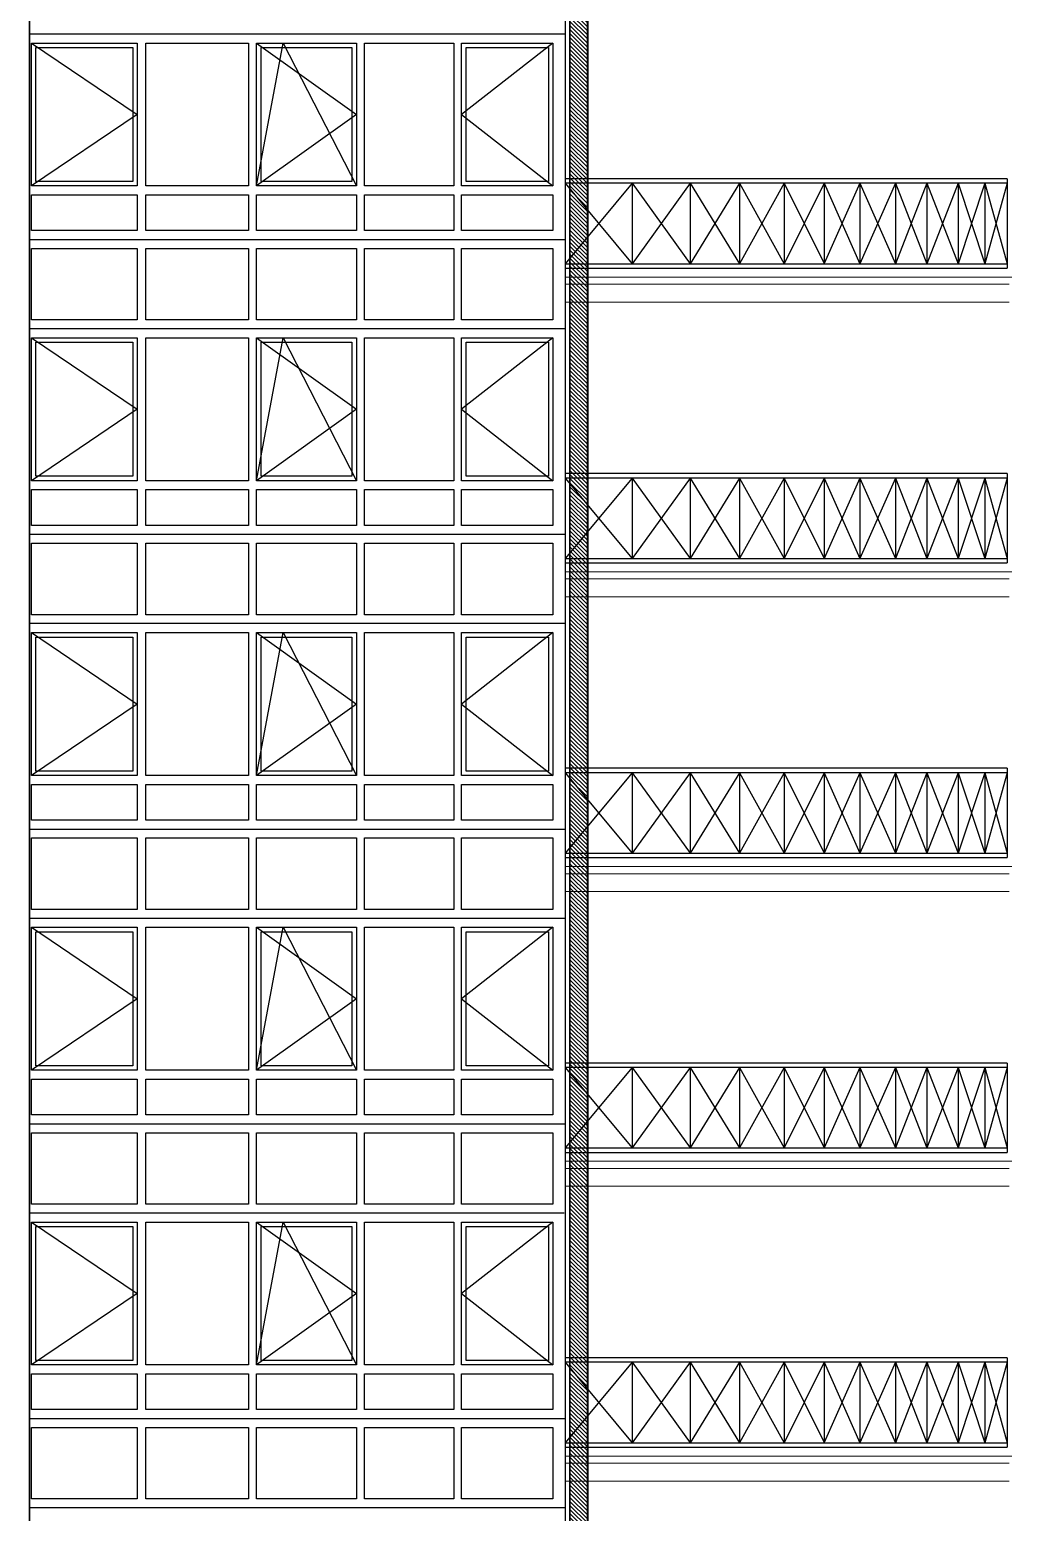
# Model space of a CAD drawing. Header units: inches. Extents: x -634 to 3638, y -6930911 to 5552.
# Drawn here: x 2247.96 to 2259.43, y 3409.93 to 3427.26 of the extents above; entities that cross this region are included whole.
import ezdxf

# ---------------------------------------------------------------- set-up
doc = ezdxf.new("R2010")
doc.units = ezdxf.units.IN
doc.header["$MEASUREMENT"] = 0
doc.linetypes.add('DASHED2', pattern=[9.525, 6.35, -3.175])
doc.layers.add('ELEV', color=134, linetype='Continuous', lineweight=18)
doc.layers.add('WALL_1', color=11, linetype='Continuous', lineweight=15)
for name, color, linetype in [('OGRAJDENIYE', 255, 'Continuous'), ('Okno', 150, 'Continuous'), ('WALL', 243, 'Continuous')]:
    doc.layers.add(name, color=color, linetype=linetype)

msp = doc.modelspace()

# ---------------------------------------------------------------- hatches: boundary and pattern name
at = {"layer": 'ELEV', "linetype": 'Continuous'}
h = msp.add_hatch(dxfattribs=at)
h.set_pattern_fill('ANSI31', color=256, scale=0.01044, style=0)
h.set_pattern_definition([(45, (1262.311104, 3366.587935), (-0.02343928418428, 0.02343928418428), [])])
edge = h.paths.add_edge_path()
edge.add_ellipse((1445.78234, 3471.96182), major_axis=(0, 6932302.83262), ratio=0.00000001506, start_angle=89.999976115149, end_angle=270.000023884851)
edge.add_line((1445.67794, 3474.85168), (1445.67794, 3528.48347))
edge.add_line((1445.67794, 3528.48347), (1445.88675, 3528.48347))
edge.add_line((1445.88675, 3528.48347), (1445.88675, 3474.85168))
h = msp.add_hatch(dxfattribs=at)
h.set_pattern_fill('ANSI31', color=256, scale=0.01044, angle=180, style=0)
h.set_pattern_definition([(135, (2375.761223, 3285.016235), (0.023439284, 0.023439284), [])])
h.paths.add_polyline_path([(2253.36792, 3441.65057), (2254.27932, 3441.36161), (2254.27932, 3393.27998), (2254.48812, 3393.27998), (2254.48812, 3441.51446), (2253.57673, 3441.80342)])

# ---------------------------------------------------------------- linework, layer by layer
at = {"layer": 'ELEV', "linetype": 'Continuous', "flags": 128}
for points in [[(2254.48812, 3441.51446, 0.02088, 0.02088, 0), (2254.48812, 3393.27998, 0, 0, 0)], [(2254.27932, 3441.36161, 0.02088, 0.02088, 0), (2254.27932, 3393.27998, 0, 0, 0)]]:
    msp.add_lwpolyline(points, format="xyseb", dxfattribs=at)
at = {"layer": 'OGRAJDENIYE', "color": 7}
for p, q in [((2259.39379, 3425.51983), (2254.22581, 3425.51983)), ((2259.39379, 3425.51983), (2259.39379, 3424.47579)), ((2259.39379, 3425.46762), (2254.22581, 3425.46762)), ((2255.00884, 3425.46762), (2254.22581, 3424.52799)), ((2254.22581, 3425.46762), (2255.00884, 3424.52799)), ((2255.00884, 3425.46762), (2255.00884, 3424.52799)), ((2255.68746, 3425.46762), (2255.00884, 3424.52799)), ((2255.00884, 3425.46762), (2255.68746, 3424.52799)), ((2255.68746, 3425.46762), (2255.68746, 3424.52799)), ((2255.68746, 3425.46762), (2256.26168, 3424.52799)), ((2256.26169, 3425.4676), (2255.68746, 3424.52799)), ((2256.26168, 3425.46762), (2256.26168, 3424.52799)), ((2256.7837, 3425.46762), (2256.26168, 3424.52799)), ((2256.26168, 3425.46762), (2256.7837, 3424.52799)), ((2256.7837, 3425.46762), (2256.7837, 3424.52799)), ((2257.25352, 3425.46762), (2256.7837, 3424.52799)), ((2256.7837, 3425.46762), (2257.2537, 3424.52856)), ((2257.25352, 3425.46762), (2257.25352, 3424.52799)), ((2257.67113, 3425.46762), (2257.25352, 3424.52816)), ((2257.25352, 3425.46762), (2257.67113, 3424.52799)), ((2257.67113, 3425.46762), (2257.67113, 3424.52799)), ((2258.08875, 3425.46762), (2257.67113, 3424.52799)), ((2257.67113, 3425.46762), (2258.08875, 3424.52799)), ((2258.08875, 3425.46762), (2258.08875, 3424.52799)), ((2258.45416, 3425.46762), (2258.08875, 3424.52799)), ((2258.08875, 3425.46762), (2258.45416, 3424.52799)), ((2258.45416, 3425.46762), (2258.45416, 3424.52799)), ((2258.81957, 3425.46762), (2258.45416, 3424.52799)), ((2258.45416, 3425.46762), (2258.81957, 3424.52799)), ((2258.81957, 3425.46762), (2258.81957, 3424.53612)), ((2259.13278, 3425.46762), (2258.81957, 3424.52799)), ((2258.81957, 3425.46762), (2259.13278, 3424.52799)), ((2259.13278, 3425.46762), (2259.13278, 3424.52799)), ((2259.39379, 3425.46762), (2259.13278, 3424.52799)), ((2259.13278, 3425.46762), (2259.39379, 3424.52799)), ((2254.22581, 3424.52799), (2259.39379, 3424.52799)), ((2254.22581, 3424.47579), (2259.39379, 3424.47579)), ((2259.39379, 3422.07451), (2254.22581, 3422.07451)), ((2259.39379, 3422.0223), (2254.22581, 3422.0223)), ((2255.00884, 3422.0223), (2254.22581, 3421.08267)), ((2254.22581, 3422.0223), (2255.00884, 3421.08267)), ((2255.00884, 3422.0223), (2255.00884, 3421.08267)), ((2255.68746, 3422.0223), (2255.00884, 3421.08267)), ((2255.00884, 3422.0223), (2255.68746, 3421.08267)), ((2255.68746, 3422.0223), (2255.68746, 3421.08267)), ((2255.68746, 3422.0223), (2256.26168, 3421.08267)), ((2256.26169, 3422.02228), (2255.68746, 3421.08267)), ((2256.26168, 3422.0223), (2256.26168, 3421.08267)), ((2256.7837, 3422.0223), (2256.26168, 3421.08267)), ((2256.26168, 3422.0223), (2256.7837, 3421.08267)), ((2256.7837, 3422.0223), (2256.7837, 3421.08267)), ((2257.25352, 3422.0223), (2256.7837, 3421.08267)), ((2256.7837, 3422.0223), (2257.2537, 3421.08324)), ((2257.25352, 3422.0223), (2257.25352, 3421.08267)), ((2257.67113, 3422.0223), (2257.25352, 3421.08284)), ((2257.25352, 3422.0223), (2257.67113, 3421.08267)), ((2257.67113, 3422.0223), (2257.67113, 3421.08267)), ((2258.08875, 3422.0223), (2257.67113, 3421.08267)), ((2257.67113, 3422.0223), (2258.08875, 3421.08267)), ((2258.08875, 3422.0223), (2258.08875, 3421.08267)), ((2258.45416, 3422.0223), (2258.08875, 3421.08267)), ((2258.08875, 3422.0223), (2258.45416, 3421.08267)), ((2258.45416, 3422.0223), (2258.45416, 3421.08267)), ((2258.81957, 3422.0223), (2258.45416, 3421.08267)), ((2258.45416, 3422.0223), (2258.81957, 3421.08267)), ((2258.81957, 3422.0223), (2258.81957, 3421.0908)), ((2259.13278, 3422.0223), (2258.81957, 3421.08267)), ((2258.81957, 3422.0223), (2259.13278, 3421.08267)), ((2259.13278, 3422.0223), (2259.13278, 3421.08267)), ((2259.39379, 3422.0223), (2259.13278, 3421.08267)), ((2259.13278, 3422.0223), (2259.39379, 3421.08267)), ((2259.39379, 3422.07451), (2259.39379, 3421.03047)), ((2254.22581, 3421.08267), (2259.39379, 3421.08267)), ((2254.22581, 3421.03047), (2259.39379, 3421.03047)), ((2259.39379, 3418.62919), (2254.22581, 3418.62919)), ((2259.39379, 3418.57698), (2254.22581, 3418.57698)), ((2255.00884, 3418.57698), (2254.22581, 3417.63735)), ((2254.22581, 3418.57698), (2255.00884, 3417.63735)), ((2255.00884, 3418.57698), (2255.00884, 3417.63735)), ((2255.68746, 3418.57698), (2255.00884, 3417.63735)), ((2255.00884, 3418.57698), (2255.68746, 3417.63735)), ((2255.68746, 3418.57698), (2255.68746, 3417.63735)), ((2255.68746, 3418.57698), (2256.26168, 3417.63735)), ((2256.26169, 3418.57696), (2255.68746, 3417.63735)), ((2256.26168, 3418.57698), (2256.26168, 3417.63735)), ((2256.7837, 3418.57698), (2256.26168, 3417.63735)), ((2256.26168, 3418.57698), (2256.7837, 3417.63735)), ((2256.7837, 3418.57698), (2256.7837, 3417.63735)), ((2257.25352, 3418.57698), (2256.7837, 3417.63735)), ((2256.7837, 3418.57698), (2257.2537, 3417.63792)), ((2257.25352, 3418.57698), (2257.25352, 3417.63735)), ((2257.67113, 3418.57698), (2257.25352, 3417.63752)), ((2257.25352, 3418.57698), (2257.67113, 3417.63735)), ((2257.67113, 3418.57698), (2257.67113, 3417.63735)), ((2258.08875, 3418.57698), (2257.67113, 3417.63735)), ((2257.67113, 3418.57698), (2258.08875, 3417.63735)), ((2258.08875, 3418.57698), (2258.08875, 3417.63735)), ((2258.45416, 3418.57698), (2258.08875, 3417.63735)), ((2258.08875, 3418.57698), (2258.45416, 3417.63735)), ((2258.45416, 3418.57698), (2258.45416, 3417.63735)), ((2258.81957, 3418.57698), (2258.45416, 3417.63735)), ((2258.45416, 3418.57698), (2258.81957, 3417.63735)), ((2258.81957, 3418.57698), (2258.81957, 3417.64548)), ((2259.13278, 3418.57698), (2258.81957, 3417.63735)), ((2258.81957, 3418.57698), (2259.13278, 3417.63735)), ((2259.13278, 3418.57698), (2259.13278, 3417.63735)), ((2259.39379, 3418.57698), (2259.13278, 3417.63735)), ((2259.13278, 3418.57698), (2259.39379, 3417.63735)), ((2259.39379, 3418.62919), (2259.39379, 3417.58515)), ((2254.22581, 3417.63735), (2259.39379, 3417.63735)), ((2254.22581, 3417.58515), (2259.39379, 3417.58515)), ((2259.39379, 3415.18387), (2254.22581, 3415.18387)), ((2259.39379, 3415.13166), (2254.22581, 3415.13166)), ((2255.00884, 3415.13166), (2254.22581, 3414.19203)), ((2254.22581, 3415.13166), (2255.00884, 3414.19203)), ((2255.00884, 3415.13166), (2255.00884, 3414.19203)), ((2255.68746, 3415.13166), (2255.00884, 3414.19203)), ((2255.00884, 3415.13166), (2255.68746, 3414.19203)), ((2255.68746, 3415.13166), (2255.68746, 3414.19203)), ((2255.68746, 3415.13166), (2256.26168, 3414.19203)), ((2256.26169, 3415.13164), (2255.68746, 3414.19203)), ((2256.26168, 3415.13166), (2256.26168, 3414.19203)), ((2256.7837, 3415.13166), (2256.26168, 3414.19203)), ((2256.26168, 3415.13166), (2256.7837, 3414.19203)), ((2256.7837, 3415.13166), (2256.7837, 3414.19203)), ((2257.25352, 3415.13166), (2256.7837, 3414.19203)), ((2256.7837, 3415.13166), (2257.2537, 3414.1926)), ((2257.25352, 3415.13166), (2257.25352, 3414.19203)), ((2257.67113, 3415.13166), (2257.25352, 3414.1922)), ((2257.25352, 3415.13166), (2257.67113, 3414.19203)), ((2257.67113, 3415.13166), (2257.67113, 3414.19203)), ((2258.08875, 3415.13166), (2257.67113, 3414.19203)), ((2257.67113, 3415.13166), (2258.08875, 3414.19203)), ((2258.08875, 3415.13166), (2258.08875, 3414.19203)), ((2258.45416, 3415.13166), (2258.08875, 3414.19203)), ((2258.08875, 3415.13166), (2258.45416, 3414.19203)), ((2258.45416, 3415.13166), (2258.45416, 3414.19203)), ((2258.81957, 3415.13166), (2258.45416, 3414.19203)), ((2258.45416, 3415.13166), (2258.81957, 3414.19203)), ((2258.81957, 3415.13166), (2258.81957, 3414.20016)), ((2259.13278, 3415.13166), (2258.81957, 3414.19203)), ((2258.81957, 3415.13166), (2259.13278, 3414.19203)), ((2259.13278, 3415.13166), (2259.13278, 3414.19203)), ((2259.39379, 3415.13166), (2259.13278, 3414.19203)), ((2259.13278, 3415.13166), (2259.39379, 3414.19203)), ((2259.39379, 3415.18387), (2259.39379, 3414.13983)), ((2254.22581, 3414.19203), (2259.39379, 3414.19203)), ((2254.22581, 3414.13983), (2259.39379, 3414.13983)), ((2259.39379, 3411.73855), (2254.22581, 3411.73855)), ((2259.39379, 3411.68634), (2254.22581, 3411.68634)), ((2255.00884, 3411.68634), (2254.22581, 3410.74671)), ((2254.22581, 3411.68634), (2255.00884, 3410.74671)), ((2255.00884, 3411.68634), (2255.00884, 3410.74671)), ((2255.68746, 3411.68634), (2255.00884, 3410.74671)), ((2255.00884, 3411.68634), (2255.68746, 3410.74671)), ((2255.68746, 3411.68634), (2255.68746, 3410.74671)), ((2255.68746, 3411.68634), (2256.26168, 3410.74671)), ((2256.26169, 3411.68632), (2255.68746, 3410.74671)), ((2256.26168, 3411.68634), (2256.26168, 3410.74671)), ((2256.7837, 3411.68634), (2256.26168, 3410.74671)), ((2256.26168, 3411.68634), (2256.7837, 3410.74671)), ((2256.7837, 3411.68634), (2256.7837, 3410.74671)), ((2257.25352, 3411.68634), (2256.7837, 3410.74671)), ((2256.7837, 3411.68634), (2257.2537, 3410.74728)), ((2257.25352, 3411.68634), (2257.25352, 3410.74671)), ((2257.67113, 3411.68634), (2257.25352, 3410.74688)), ((2257.25352, 3411.68634), (2257.67113, 3410.74671)), ((2257.67113, 3411.68634), (2257.67113, 3410.74671)), ((2258.08875, 3411.68634), (2257.67113, 3410.74671)), ((2257.67113, 3411.68634), (2258.08875, 3410.74671)), ((2258.08875, 3411.68634), (2258.08875, 3410.74671)), ((2258.45416, 3411.68634), (2258.08875, 3410.74671)), ((2258.08875, 3411.68634), (2258.45416, 3410.74671)), ((2258.45416, 3411.68634), (2258.45416, 3410.74671)), ((2258.81957, 3411.68634), (2258.45416, 3410.74671)), ((2258.45416, 3411.68634), (2258.81957, 3410.74671)), ((2258.81957, 3411.68634), (2258.81957, 3410.75484)), ((2259.13278, 3411.68634), (2258.81957, 3410.74671)), ((2258.81957, 3411.68634), (2259.13278, 3410.74671)), ((2259.13278, 3411.68634), (2259.13278, 3410.74671)), ((2259.39379, 3411.68634), (2259.13278, 3410.74671)), ((2259.13278, 3411.68634), (2259.39379, 3410.74671)), ((2259.39379, 3411.73855), (2259.39379, 3410.69451)), ((2254.22581, 3410.74671), (2259.39379, 3410.74671)), ((2254.22581, 3410.69451), (2259.39379, 3410.69451))]:
    msp.add_line(p, q, dxfattribs=at)
at = {"layer": 'Okno', "color": 7, "linetype": 'DASHED2', "ltscale": 0.4}
for p, q in [((2247.9836, 3427.10676), (2249.22028, 3426.27153)), ((2250.61612, 3425.4363), (2250.92791, 3427.10676)), ((2250.61612, 3427.10676), (2251.7828, 3426.27153)), ((2250.92791, 3427.10676), (2251.7828, 3425.4363)), ((2254.08162, 3427.10676), (2253.01279, 3426.27153)), ((2249.22028, 3426.27153), (2247.9836, 3425.4363)), ((2251.7828, 3426.27153), (2250.61612, 3425.4363)), ((2253.01279, 3426.27153), (2254.08162, 3425.4363)), ((2247.9836, 3423.66144), (2249.22028, 3422.82621)), ((2250.61612, 3421.99098), (2250.92791, 3423.66144)), ((2250.61612, 3423.66144), (2251.7828, 3422.82621)), ((2250.92791, 3423.66144), (2251.7828, 3421.99098)), ((2254.08162, 3423.66144), (2253.01279, 3422.82621)), ((2249.22028, 3422.82621), (2247.9836, 3421.99098)), ((2251.7828, 3422.82621), (2250.61612, 3421.99098)), ((2253.01279, 3422.82621), (2254.08162, 3421.99098)), ((2247.9836, 3420.21612), (2249.22028, 3419.38089)), ((2250.61612, 3418.54566), (2250.92791, 3420.21612)), ((2250.61612, 3420.21612), (2251.7828, 3419.38089)), ((2250.92791, 3420.21612), (2251.7828, 3418.54566)), ((2254.08162, 3420.21612), (2253.01279, 3419.38089)), ((2249.22028, 3419.38089), (2247.9836, 3418.54566)), ((2251.7828, 3419.38089), (2250.61612, 3418.54566)), ((2253.01279, 3419.38089), (2254.08162, 3418.54566)), ((2247.9836, 3416.7708), (2249.22028, 3415.93557)), ((2250.61612, 3415.10034), (2250.92791, 3416.7708)), ((2250.61612, 3416.7708), (2251.7828, 3415.93557)), ((2250.92791, 3416.7708), (2251.7828, 3415.10034)), ((2254.08162, 3416.7708), (2253.01279, 3415.93557)), ((2249.22028, 3415.93557), (2247.9836, 3415.10034)), ((2251.7828, 3415.93557), (2250.61612, 3415.10034)), ((2253.01279, 3415.93557), (2254.08162, 3415.10034)), ((2247.9836, 3413.32548), (2249.22028, 3412.49025)), ((2250.61612, 3411.65502), (2250.92791, 3413.32548)), ((2250.61612, 3413.32548), (2251.7828, 3412.49025)), ((2250.92791, 3413.32548), (2251.7828, 3411.65502)), ((2254.08162, 3413.32548), (2253.01279, 3412.49025)), ((2249.22028, 3412.49025), (2247.9836, 3411.65502)), ((2251.7828, 3412.49025), (2250.61612, 3411.65502)), ((2253.01279, 3412.49025), (2254.08162, 3411.65502))]:
    msp.add_line(p, q, dxfattribs=at)
at = {"layer": 'Okno', "color": 7, "linetype": 'Continuous'}
msp.add_lwpolyline([(2247.96159, 3441.30565), (2254.22581, 3441.30565), (2254.22581, 3393.802), (2247.96159, 3393.802)], close=True, dxfattribs=at)
at = {"layer": 'Okno', "color": 7}
for points in [[(2254.22581, 3427.21116), (2247.96159, 3427.21116), (2247.96159, 3428.2552), (2254.22581, 3428.2552)], [(2254.22581, 3423.76584), (2247.96159, 3423.76584), (2247.96159, 3424.80988), (2254.22581, 3424.80988)], [(2254.22581, 3420.32052), (2247.96159, 3420.32052), (2247.96159, 3421.36456), (2254.22581, 3421.36456)], [(2254.22581, 3416.8752), (2247.96159, 3416.8752), (2247.96159, 3417.91924), (2254.22581, 3417.91924)], [(2254.21144, 3413.42988), (2247.96159, 3413.42988), (2247.96159, 3414.47392), (2254.22581, 3414.47392)], [(2254.22581, 3409.98456), (2247.96159, 3409.98456), (2247.96159, 3411.0286), (2254.22581, 3411.0286)]]:
    msp.add_lwpolyline(points, dxfattribs=at)
for points in [[(2247.9836, 3427.10676), (2249.22028, 3427.10676), (2249.22028, 3425.4363), (2247.9836, 3425.4363)], [(2248.0358, 3427.05456), (2249.16808, 3427.05456), (2249.16808, 3425.4885), (2248.0358, 3425.4885), (2248.0358, 3427.05456)], [(2249.31884, 3427.10676), (2250.51948, 3427.10676), (2250.51948, 3425.4363), (2249.31884, 3425.4363)], [(2250.61612, 3427.10676), (2251.7828, 3427.10676), (2251.7828, 3425.4363), (2250.61612, 3425.4363)], [(2250.66833, 3427.05456), (2251.7306, 3427.05456), (2251.7306, 3425.4885), (2250.66833, 3425.4885), (2250.66833, 3427.05456)], [(2251.87673, 3427.10676), (2252.92077, 3427.10676), (2252.92077, 3425.4363), (2251.87673, 3425.4363)], [(2253.01279, 3427.10676), (2254.08162, 3427.10676), (2254.08162, 3425.4363), (2253.01279, 3425.4363)], [(2253.065, 3427.05456), (2254.02942, 3427.05456), (2254.02942, 3425.4885), (2253.065, 3425.4885), (2253.065, 3427.05456)], [(2247.9836, 3425.3319), (2249.22028, 3425.3319), (2249.22028, 3424.91428), (2247.9836, 3424.91428)], [(2249.31884, 3425.3319), (2250.51948, 3425.3319), (2250.51948, 3424.91428), (2249.31884, 3424.91428)], [(2250.61612, 3425.3319), (2251.7828, 3425.3319), (2251.7828, 3424.91428), (2250.61612, 3424.91428)], [(2251.87673, 3425.3319), (2252.92077, 3425.3319), (2252.92077, 3424.91428), (2251.87673, 3424.91428)], [(2253.01279, 3425.3319), (2254.08162, 3425.3319), (2254.08162, 3424.91428), (2253.01279, 3424.91428)], [(2247.9836, 3424.70548), (2249.22028, 3424.70548), (2249.22028, 3423.87025), (2247.9836, 3423.87025)], [(2249.31884, 3424.70548), (2250.51948, 3424.70548), (2250.51948, 3423.87025), (2249.31884, 3423.87025)], [(2250.61612, 3424.70548), (2251.7828, 3424.70548), (2251.7828, 3423.87025), (2250.61612, 3423.87025)], [(2251.87673, 3424.70548), (2252.92077, 3424.70548), (2252.92077, 3423.87025), (2251.87673, 3423.87025)], [(2253.01279, 3424.70548), (2254.08162, 3424.70548), (2254.08162, 3423.87025), (2253.01279, 3423.87025)], [(2247.9836, 3423.66144), (2249.22028, 3423.66144), (2249.22028, 3421.99098), (2247.9836, 3421.99098)], [(2248.0358, 3423.60924), (2249.16808, 3423.60924), (2249.16808, 3422.04318), (2248.0358, 3422.04318), (2248.0358, 3423.60924)], [(2249.31884, 3423.66144), (2250.51948, 3423.66144), (2250.51948, 3421.99098), (2249.31884, 3421.99098)], [(2250.61612, 3423.66144), (2251.7828, 3423.66144), (2251.7828, 3421.99098), (2250.61612, 3421.99098)], [(2250.66833, 3423.60924), (2251.7306, 3423.60924), (2251.7306, 3422.04318), (2250.66833, 3422.04318), (2250.66833, 3423.60924)], [(2251.87673, 3423.66144), (2252.92077, 3423.66144), (2252.92077, 3421.99098), (2251.87673, 3421.99098)], [(2253.01279, 3423.66144), (2254.08162, 3423.66144), (2254.08162, 3421.99098), (2253.01279, 3421.99098)], [(2253.065, 3423.60924), (2254.02942, 3423.60924), (2254.02942, 3422.04318), (2253.065, 3422.04318), (2253.065, 3423.60924)], [(2247.9836, 3421.88658), (2249.22028, 3421.88658), (2249.22028, 3421.46896), (2247.9836, 3421.46896)], [(2249.31884, 3421.88658), (2250.51948, 3421.88658), (2250.51948, 3421.46896), (2249.31884, 3421.46896)], [(2250.61612, 3421.88658), (2251.7828, 3421.88658), (2251.7828, 3421.46896), (2250.61612, 3421.46896)], [(2251.87673, 3421.88658), (2252.92077, 3421.88658), (2252.92077, 3421.46896), (2251.87673, 3421.46896)], [(2253.01279, 3421.88658), (2254.08162, 3421.88658), (2254.08162, 3421.46896), (2253.01279, 3421.46896)], [(2247.9836, 3421.26016), (2249.22028, 3421.26016), (2249.22028, 3420.42493), (2247.9836, 3420.42493)], [(2249.31884, 3421.26016), (2250.51948, 3421.26016), (2250.51948, 3420.42493), (2249.31884, 3420.42493)], [(2250.61612, 3421.26016), (2251.7828, 3421.26016), (2251.7828, 3420.42493), (2250.61612, 3420.42493)], [(2251.87673, 3421.26016), (2252.92077, 3421.26016), (2252.92077, 3420.42493), (2251.87673, 3420.42493)], [(2253.01279, 3421.26016), (2254.08162, 3421.26016), (2254.08162, 3420.42493), (2253.01279, 3420.42493)], [(2247.9836, 3420.21612), (2249.22028, 3420.21612), (2249.22028, 3418.54566), (2247.9836, 3418.54566)], [(2248.0358, 3420.16392), (2249.16808, 3420.16392), (2249.16808, 3418.59786), (2248.0358, 3418.59786), (2248.0358, 3420.16392)], [(2249.31884, 3420.21612), (2250.51948, 3420.21612), (2250.51948, 3418.54566), (2249.31884, 3418.54566)], [(2250.61612, 3420.21612), (2251.7828, 3420.21612), (2251.7828, 3418.54566), (2250.61612, 3418.54566)], [(2250.66833, 3420.16392), (2251.7306, 3420.16392), (2251.7306, 3418.59786), (2250.66833, 3418.59786), (2250.66833, 3420.16392)], [(2251.87673, 3420.21612), (2252.92077, 3420.21612), (2252.92077, 3418.54566), (2251.87673, 3418.54566)], [(2253.01279, 3420.21612), (2254.08162, 3420.21612), (2254.08162, 3418.54566), (2253.01279, 3418.54566)], [(2253.065, 3420.16392), (2254.02942, 3420.16392), (2254.02942, 3418.59786), (2253.065, 3418.59786), (2253.065, 3420.16392)], [(2247.9836, 3418.44126), (2249.22028, 3418.44126), (2249.22028, 3418.02364), (2247.9836, 3418.02364)], [(2249.31884, 3418.44126), (2250.51948, 3418.44126), (2250.51948, 3418.02364), (2249.31884, 3418.02364)], [(2250.61612, 3418.44126), (2251.7828, 3418.44126), (2251.7828, 3418.02364), (2250.61612, 3418.02364)], [(2251.87673, 3418.44126), (2252.92077, 3418.44126), (2252.92077, 3418.02364), (2251.87673, 3418.02364)], [(2253.01279, 3418.44126), (2254.08162, 3418.44126), (2254.08162, 3418.02364), (2253.01279, 3418.02364)], [(2247.9836, 3417.81484), (2249.22028, 3417.81484), (2249.22028, 3416.97961), (2247.9836, 3416.97961)], [(2249.31884, 3417.81484), (2250.51948, 3417.81484), (2250.51948, 3416.97961), (2249.31884, 3416.97961)], [(2250.61612, 3417.81484), (2251.7828, 3417.81484), (2251.7828, 3416.97961), (2250.61612, 3416.97961)], [(2251.87673, 3417.81484), (2252.92077, 3417.81484), (2252.92077, 3416.97961), (2251.87673, 3416.97961)], [(2253.01279, 3417.81484), (2254.08162, 3417.81484), (2254.08162, 3416.97961), (2253.01279, 3416.97961)], [(2247.9836, 3416.7708), (2249.22028, 3416.7708), (2249.22028, 3415.10034), (2247.9836, 3415.10034)], [(2248.0358, 3416.7186), (2249.16808, 3416.7186), (2249.16808, 3415.15254), (2248.0358, 3415.15254), (2248.0358, 3416.7186)], [(2249.31884, 3416.7708), (2250.51948, 3416.7708), (2250.51948, 3415.10034), (2249.31884, 3415.10034)], [(2250.61612, 3416.7708), (2251.7828, 3416.7708), (2251.7828, 3415.10034), (2250.61612, 3415.10034)], [(2250.66833, 3416.7186), (2251.7306, 3416.7186), (2251.7306, 3415.15254), (2250.66833, 3415.15254), (2250.66833, 3416.7186)], [(2251.87673, 3416.7708), (2252.92077, 3416.7708), (2252.92077, 3415.10034), (2251.87673, 3415.10034)], [(2253.01279, 3416.7708), (2254.08162, 3416.7708), (2254.08162, 3415.10034), (2253.01279, 3415.10034)], [(2253.065, 3416.7186), (2254.02942, 3416.7186), (2254.02942, 3415.15254), (2253.065, 3415.15254), (2253.065, 3416.7186)], [(2247.9836, 3414.99594), (2249.22028, 3414.99594), (2249.22028, 3414.57832), (2247.9836, 3414.57832)], [(2249.31884, 3414.99594), (2250.51948, 3414.99594), (2250.51948, 3414.57832), (2249.31884, 3414.57832)], [(2250.61612, 3414.99594), (2251.7828, 3414.99594), (2251.7828, 3414.57832), (2250.61612, 3414.57832)], [(2251.87673, 3414.99594), (2252.92077, 3414.99594), (2252.92077, 3414.57832), (2251.87673, 3414.57832)], [(2253.01279, 3414.99594), (2254.08162, 3414.99594), (2254.08162, 3414.57832), (2253.01279, 3414.57832)], [(2247.9836, 3414.36952), (2249.22028, 3414.36952), (2249.22028, 3413.53429), (2247.9836, 3413.53429)], [(2249.31884, 3414.36952), (2250.51948, 3414.36952), (2250.51948, 3413.53429), (2249.31884, 3413.53429)], [(2250.61612, 3414.36952), (2251.7828, 3414.36952), (2251.7828, 3413.53429), (2250.61612, 3413.53429)], [(2251.87673, 3414.36952), (2252.92077, 3414.36952), (2252.92077, 3413.53429), (2251.87673, 3413.53429)], [(2253.01279, 3414.36952), (2254.08162, 3414.36952), (2254.08162, 3413.53429), (2253.01279, 3413.53429)], [(2247.9836, 3413.32548), (2249.22028, 3413.32548), (2249.22028, 3411.65502), (2247.9836, 3411.65502)], [(2248.0358, 3413.27328), (2249.16808, 3413.27328), (2249.16808, 3411.70722), (2248.0358, 3411.70722), (2248.0358, 3413.27328)], [(2249.31884, 3413.32548), (2250.51948, 3413.32548), (2250.51948, 3411.65502), (2249.31884, 3411.65502)], [(2250.61612, 3413.32548), (2251.7828, 3413.32548), (2251.7828, 3411.65502), (2250.61612, 3411.65502)], [(2250.66833, 3413.27328), (2251.7306, 3413.27328), (2251.7306, 3411.70722), (2250.66833, 3411.70722), (2250.66833, 3413.27328)], [(2251.87673, 3413.32548), (2252.92077, 3413.32548), (2252.92077, 3411.65502), (2251.87673, 3411.65502)], [(2253.01279, 3413.32548), (2254.08162, 3413.32548), (2254.08162, 3411.65502), (2253.01279, 3411.65502)], [(2253.065, 3413.27328), (2254.02942, 3413.27328), (2254.02942, 3411.70722), (2253.065, 3411.70722), (2253.065, 3413.27328)], [(2247.9836, 3411.55062), (2249.22028, 3411.55062), (2249.22028, 3411.133), (2247.9836, 3411.133)], [(2249.31884, 3411.55062), (2250.51948, 3411.55062), (2250.51948, 3411.133), (2249.31884, 3411.133)], [(2250.61612, 3411.55062), (2251.7828, 3411.55062), (2251.7828, 3411.133), (2250.61612, 3411.133)], [(2251.87673, 3411.55062), (2252.92077, 3411.55062), (2252.92077, 3411.133), (2251.87673, 3411.133)], [(2253.01279, 3411.55062), (2254.08162, 3411.55062), (2254.08162, 3411.133), (2253.01279, 3411.133)], [(2247.9836, 3410.9242), (2249.22028, 3410.9242), (2249.22028, 3410.08897), (2247.9836, 3410.08897)], [(2249.31884, 3410.9242), (2250.51948, 3410.9242), (2250.51948, 3410.08897), (2249.31884, 3410.08897)], [(2250.61612, 3410.9242), (2251.7828, 3410.9242), (2251.7828, 3410.08897), (2250.61612, 3410.08897)], [(2251.87673, 3410.9242), (2252.92077, 3410.9242), (2252.92077, 3410.08897), (2251.87673, 3410.08897)], [(2253.01279, 3410.9242), (2254.08162, 3410.9242), (2254.08162, 3410.08897), (2253.01279, 3410.08897)]]:
    msp.add_lwpolyline(points, close=True, dxfattribs=at)
at = {"layer": 'WALL', "color": 7, "linetype": 'Continuous'}
for p, q in [((2247.96159, 3441.30565), (2247.96159, 3393.27998)), ((2254.22581, 3441.30565), (2254.22581, 3393.27998)), ((2254.22581, 3441.30565), (2254.22581, 3393.27998))]:
    msp.add_line(p, q, dxfattribs=at)
at = {"layer": 'WALL_1', "color": 7, "linetype": 'Continuous'}
for p, q in [((2254.22581, 3424.37139), (2259.44599, 3424.37139)), ((2254.22581, 3424.28786), (2259.41536, 3424.28786)), ((2254.22581, 3424.07906), (2259.41536, 3424.07906)), ((2254.22581, 3420.92607), (2259.44599, 3420.92607)), ((2254.22581, 3420.84254), (2259.41536, 3420.84254)), ((2254.22581, 3420.63374), (2259.41536, 3420.63374)), ((2254.22581, 3417.48075), (2259.44599, 3417.48075)), ((2254.22581, 3417.39722), (2259.41536, 3417.39722)), ((2254.22581, 3417.18842), (2259.41536, 3417.18842)), ((2254.22581, 3414.03543), (2259.44599, 3414.03543)), ((2254.22581, 3413.9519), (2259.41536, 3413.9519)), ((2254.22581, 3413.7431), (2259.41536, 3413.7431)), ((2254.22581, 3410.59011), (2259.44599, 3410.59011)), ((2254.22581, 3410.50658), (2259.41536, 3410.50658)), ((2254.22581, 3410.29778), (2259.41536, 3410.29778))]:
    msp.add_line(p, q, dxfattribs=at)

doc.saveas('drawing.dxf')
